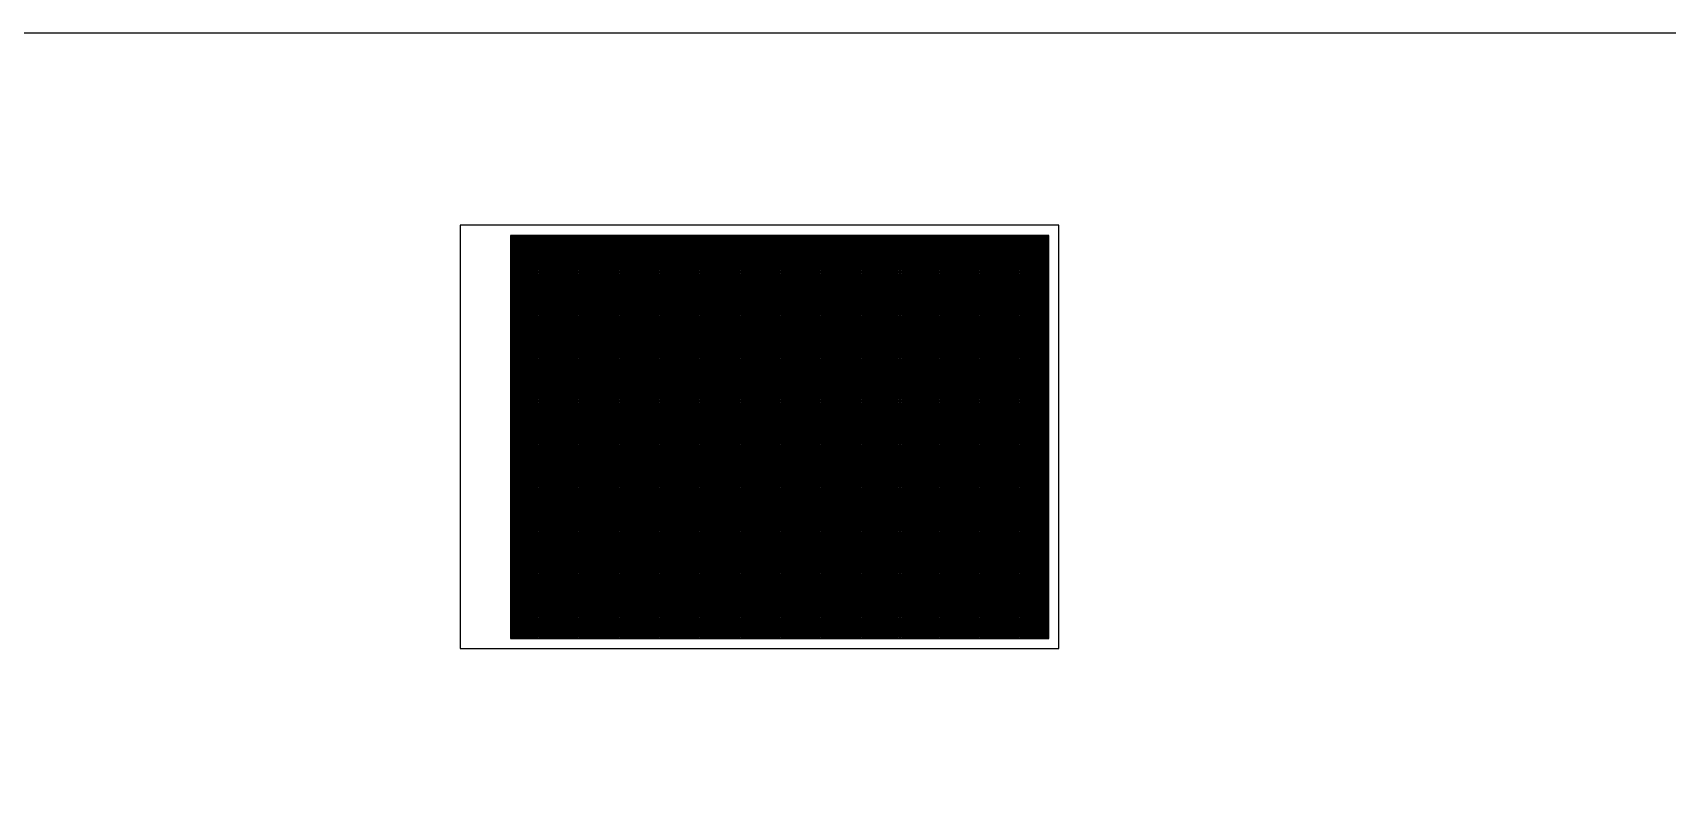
# Model space of a CAD drawing. Header units: millimetres. Extents: x 38046 to 69892, y 8139 to 15731.
# Drawn here: x 41278 to 42088, y 13025 to 13397 of the extents above; entities that cross this region are included whole.
import ezdxf

# ---------------------------------------------------------------- set-up
doc = ezdxf.new("R2010")
doc.units = ezdxf.units.MM
doc.header["$LTSCALE"] = 1000
doc.header["$MEASUREMENT"] = 0
doc.layers.get('0').update_dxf_attribs({"color": 3})
doc.layers.add('PUB_TITLE', color=4, linetype='Continuous')
doc.layers.add('图层3', color=253, linetype='Continuous')
doc.layers.add('图层2', color=7, linetype='Continuous', true_color=0xd6d6d6)

msp = doc.modelspace()

# ---------------------------------------------------------------- linework, layer by layer
for points in [[(41522.33, 13296.29), (41514.83, 13296.29)], [(41515.16, 13096.29), (41515.16, 13296.29)], [(41521.83, 13096.29), (41521.83, 13296.29)], [(41528.49, 13096.29), (41528.49, 13296.29)], [(41535.16, 13096.29), (41535.16, 13296.29)], [(41541.83, 13096.29), (41541.83, 13296.29)], [(41548.49, 13096.29), (41548.49, 13296.29)], [(41555.16, 13096.29), (41555.16, 13296.29)], [(41561.83, 13096.29), (41561.83, 13296.29)], [(41568.49, 13096.29), (41568.49, 13296.29)], [(41575.16, 13096.29), (41575.16, 13296.29)], [(41581.83, 13096.29), (41581.83, 13296.29)], [(41588.49, 13096.29), (41588.49, 13296.29)], [(41595.16, 13096.29), (41595.16, 13296.29)], [(41595.16, 13096.29), (41595.16, 13296.29)], [(41601.83, 13096.29), (41601.83, 13296.29)], [(41608.49, 13096.29), (41608.49, 13296.29)], [(41615.16, 13096.29), (41615.16, 13296.29)], [(41621.83, 13096.29), (41621.83, 13296.29)], [(41628.49, 13096.29), (41628.49, 13296.29)], [(41635.16, 13096.29), (41635.16, 13296.29)], [(41641.83, 13096.29), (41641.83, 13296.29)], [(41648.49, 13096.29), (41648.49, 13296.29)], [(41655.16, 13096.29), (41655.16, 13296.29)], [(41661.83, 13096.29), (41661.83, 13296.29)], [(41668.49, 13096.29), (41668.49, 13296.29)], [(41675.16, 13096.29), (41675.16, 13296.29)], [(41681.83, 13096.29), (41681.83, 13296.29)], [(41688.49, 13096.29), (41688.49, 13296.29)], [(41695.16, 13096.29), (41695.16, 13296.29)], [(41701.83, 13096.29), (41701.83, 13296.29)], [(41708.49, 13096.29), (41708.49, 13296.29)], [(41715.16, 13096.29), (41715.16, 13296.29)], [(41721.83, 13096.29), (41721.83, 13296.29)], [(41728.49, 13096.29), (41728.49, 13296.29)], [(41735.16, 13096.29), (41735.16, 13296.29)], [(41741.83, 13096.29), (41741.83, 13296.29)], [(41748.49, 13096.29), (41748.49, 13296.29)], [(41755.16, 13096.29), (41755.16, 13296.29)], [(41761.83, 13096.29), (41761.83, 13296.29)], [(41768.49, 13096.29), (41768.49, 13296.29)], [(41775.16, 13096.29), (41775.16, 13296.29)], [(41781.83, 13133.68), (41781.83, 13296.29)], [(41781.83, 13289.63), (41514.83, 13289.63)], [(41781.83, 13282.96), (41514.83, 13282.96)], [(41781.83, 13276.29), (41514.83, 13276.29)], [(41781.83, 13269.63), (41514.83, 13269.63)], [(41781.83, 13262.96), (41514.83, 13262.96)], [(41781.83, 13256.29), (41514.83, 13256.29)], [(41781.83, 13249.63), (41514.83, 13249.63)], [(41781.83, 13242.96), (41514.83, 13242.96)], [(41781.83, 13236.29), (41514.83, 13236.29)], [(41781.83, 13229.63), (41514.83, 13229.63)], [(41781.83, 13222.96), (41514.83, 13222.96)], [(41781.83, 13216.29), (41514.83, 13216.29)], [(41781.83, 13209.63), (41514.83, 13209.63)], [(41781.83, 13202.96), (41514.83, 13202.96)], [(41781.83, 13196.29), (41514.83, 13196.29)], [(41781.83, 13189.63), (41514.83, 13189.63)], [(41781.83, 13182.96), (41514.83, 13182.96)], [(41781.83, 13176.29), (41514.83, 13176.29)], [(41781.83, 13169.63), (41514.83, 13169.63)], [(41781.83, 13162.96), (41514.83, 13162.96)], [(41781.83, 13156.29), (41514.83, 13156.29)], [(41781.83, 13149.63), (41514.83, 13149.63)], [(41781.83, 13142.96), (41514.83, 13142.96)], [(41781.83, 13136.29), (41514.83, 13136.29)], [(41781.83, 13129.63), (41514.83, 13129.63)], [(41781.83, 13122.96), (41514.83, 13122.96)], [(41781.83, 13116.29), (41514.83, 13116.29)], [(41781.83, 13109.63), (41514.83, 13109.63)], [(41781.83, 13102.96), (41514.83, 13102.96)]]:
    msp.add_lwpolyline(points)
at = {"layer": 'PUB_TITLE'}
for points in [[(41489.83, 13091.29), (41786.83, 13091.29), (41786.83, 13301.29), (41489.83, 13301.29)], [(41514.83, 13096.29), (41781.83, 13096.29), (41781.83, 13296.29), (41514.83, 13296.29)]]:
    msp.add_lwpolyline(points, close=True, dxfattribs=at)
at = {"layer": '图层2'}
for points in [[(41781.83, 13296.29), (41514.83, 13296.29)], [(41781.83, 13295.63), (41514.83, 13295.63)], [(41781.83, 13294.96), (41514.83, 13294.96)], [(41781.83, 13294.29), (41514.83, 13294.29)], [(41781.83, 13293.63), (41514.83, 13293.63)], [(41781.83, 13292.96), (41514.83, 13292.96)], [(41515.16, 13096.29), (41515.16, 13296.29)], [(41515.83, 13096.29), (41515.83, 13296.29)], [(41515.83, 13096.29), (41515.83, 13296.29)], [(41516.49, 13096.29), (41516.49, 13296.29)], [(41516.49, 13096.29), (41516.49, 13296.29)], [(41517.16, 13096.29), (41517.16, 13296.29)], [(41517.16, 13096.29), (41517.16, 13296.29)], [(41517.83, 13096.29), (41517.83, 13296.29)], [(41517.83, 13096.29), (41517.83, 13296.29)], [(41518.49, 13096.29), (41518.49, 13296.29)], [(41519.16, 13096.29), (41519.16, 13296.29)], [(41519.16, 13096.29), (41519.16, 13296.29)], [(41519.83, 13096.29), (41519.83, 13296.29)], [(41519.83, 13096.29), (41519.83, 13296.29)], [(41520.49, 13096.29), (41520.49, 13296.29)], [(41520.49, 13096.29), (41520.49, 13296.29)], [(41521.16, 13096.29), (41521.16, 13296.29)], [(41521.16, 13096.29), (41521.16, 13296.29)], [(41521.83, 13096.29), (41521.83, 13296.29)], [(41522.49, 13096.29), (41522.49, 13296.29)], [(41522.49, 13096.29), (41522.49, 13296.29)], [(41523.16, 13096.29), (41523.16, 13296.29)], [(41523.16, 13096.29), (41523.16, 13296.29)], [(41523.83, 13096.29), (41523.83, 13296.29)], [(41523.83, 13096.29), (41523.83, 13296.29)], [(41524.49, 13096.29), (41524.49, 13296.29)], [(41524.49, 13096.29), (41524.49, 13296.29)], [(41525.16, 13096.29), (41525.16, 13296.29)], [(41525.83, 13096.29), (41525.83, 13296.29)], [(41525.83, 13096.29), (41525.83, 13296.29)], [(41526.49, 13096.29), (41526.49, 13296.29)], [(41526.49, 13096.29), (41526.49, 13296.29)], [(41527.16, 13096.29), (41527.16, 13296.29)], [(41527.16, 13096.29), (41527.16, 13296.29)], [(41527.83, 13096.29), (41527.83, 13296.29)], [(41527.83, 13096.29), (41527.83, 13296.29)], [(41528.49, 13096.29), (41528.49, 13296.29)], [(41529.16, 13096.29), (41529.16, 13296.29)], [(41529.16, 13096.29), (41529.16, 13296.29)], [(41529.83, 13096.29), (41529.83, 13296.29)], [(41529.83, 13096.29), (41529.83, 13296.29)], [(41530.49, 13096.29), (41530.49, 13296.29)], [(41530.49, 13096.29), (41530.49, 13296.29)], [(41531.16, 13096.29), (41531.16, 13296.29)], [(41531.16, 13096.29), (41531.16, 13296.29)], [(41531.83, 13096.29), (41531.83, 13296.29)], [(41532.49, 13096.29), (41532.49, 13296.29)], [(41532.49, 13096.29), (41532.49, 13296.29)], [(41533.16, 13096.29), (41533.16, 13296.29)], [(41533.16, 13096.29), (41533.16, 13296.29)], [(41533.83, 13096.29), (41533.83, 13296.29)], [(41533.83, 13096.29), (41533.83, 13296.29)], [(41534.49, 13096.29), (41534.49, 13296.29)], [(41534.49, 13096.29), (41534.49, 13296.29)], [(41535.16, 13096.29), (41535.16, 13296.29)], [(41535.83, 13096.29), (41535.83, 13296.29)], [(41535.83, 13096.29), (41535.83, 13296.29)], [(41536.49, 13096.29), (41536.49, 13296.29)], [(41536.49, 13096.29), (41536.49, 13296.29)], [(41537.16, 13096.29), (41537.16, 13296.29)], [(41537.16, 13096.29), (41537.16, 13296.29)], [(41537.83, 13096.29), (41537.83, 13296.29)], [(41537.83, 13096.29), (41537.83, 13296.29)], [(41538.49, 13096.29), (41538.49, 13296.29)], [(41539.16, 13096.29), (41539.16, 13296.29)], [(41539.83, 13096.29), (41539.83, 13296.29)], [(41540.49, 13096.29), (41540.49, 13296.29)], [(41541.16, 13096.29), (41541.16, 13296.29)], [(41542.49, 13096.29), (41542.49, 13296.29)], [(41543.16, 13096.29), (41543.16, 13296.29)], [(41543.83, 13096.29), (41543.83, 13296.29)], [(41544.49, 13096.29), (41544.49, 13296.29)], [(41545.16, 13096.29), (41545.16, 13296.29)], [(41545.83, 13096.29), (41545.83, 13296.29)], [(41546.49, 13096.29), (41546.49, 13296.29)], [(41547.16, 13096.29), (41547.16, 13296.29)], [(41547.83, 13096.29), (41547.83, 13296.29)], [(41549.16, 13096.29), (41549.16, 13296.29)], [(41549.83, 13096.29), (41549.83, 13296.29)], [(41550.49, 13096.29), (41550.49, 13296.29)], [(41551.16, 13096.29), (41551.16, 13296.29)], [(41551.83, 13096.29), (41551.83, 13296.29)], [(41552.49, 13096.29), (41552.49, 13296.29)], [(41553.16, 13096.29), (41553.16, 13296.29)], [(41553.83, 13096.29), (41553.83, 13296.29)], [(41554.49, 13096.29), (41554.49, 13296.29)], [(41555.83, 13096.29), (41555.83, 13296.29)], [(41556.49, 13096.29), (41556.49, 13296.29)], [(41557.16, 13096.29), (41557.16, 13296.29)], [(41557.83, 13096.29), (41557.83, 13296.29)], [(41558.49, 13096.29), (41558.49, 13296.29)], [(41559.16, 13096.29), (41559.16, 13296.29)], [(41559.83, 13096.29), (41559.83, 13296.29)], [(41560.49, 13096.29), (41560.49, 13296.29)], [(41561.16, 13096.29), (41561.16, 13296.29)], [(41562.49, 13096.29), (41562.49, 13296.29)], [(41563.16, 13096.29), (41563.16, 13296.29)], [(41563.83, 13096.29), (41563.83, 13296.29)], [(41564.49, 13096.29), (41564.49, 13296.29)], [(41565.16, 13096.29), (41565.16, 13296.29)], [(41565.83, 13096.29), (41565.83, 13296.29)], [(41566.49, 13096.29), (41566.49, 13296.29)], [(41567.16, 13096.29), (41567.16, 13296.29)], [(41567.83, 13096.29), (41567.83, 13296.29)], [(41569.16, 13096.29), (41569.16, 13296.29)], [(41569.83, 13096.29), (41569.83, 13296.29)], [(41570.49, 13096.29), (41570.49, 13296.29)], [(41571.16, 13096.29), (41571.16, 13296.29)], [(41571.83, 13096.29), (41571.83, 13296.29)], [(41572.49, 13096.29), (41572.49, 13296.29)], [(41573.16, 13096.29), (41573.16, 13296.29)], [(41573.83, 13096.29), (41573.83, 13296.29)], [(41574.49, 13096.29), (41574.49, 13296.29)], [(41575.83, 13096.29), (41575.83, 13296.29)], [(41576.49, 13096.29), (41576.49, 13296.29)], [(41577.16, 13096.29), (41577.16, 13296.29)], [(41577.83, 13096.29), (41577.83, 13296.29)], [(41578.49, 13096.29), (41578.49, 13296.29)], [(41579.16, 13096.29), (41579.16, 13296.29)], [(41579.83, 13096.29), (41579.83, 13296.29)], [(41580.49, 13096.29), (41580.49, 13296.29)], [(41581.16, 13096.29), (41581.16, 13296.29)], [(41582.49, 13096.29), (41582.49, 13296.29)], [(41583.16, 13096.29), (41583.16, 13296.29)], [(41583.83, 13096.29), (41583.83, 13296.29)], [(41584.49, 13096.29), (41584.49, 13296.29)], [(41585.16, 13096.29), (41585.16, 13296.29)], [(41585.83, 13096.29), (41585.83, 13296.29)], [(41586.49, 13096.29), (41586.49, 13296.29)], [(41587.16, 13096.29), (41587.16, 13296.29)], [(41587.83, 13096.29), (41587.83, 13296.29)], [(41589.16, 13096.29), (41589.16, 13296.29)], [(41589.83, 13096.29), (41589.83, 13296.29)], [(41590.49, 13096.29), (41590.49, 13296.29)], [(41591.16, 13096.29), (41591.16, 13296.29)], [(41591.83, 13096.29), (41591.83, 13296.29)], [(41592.49, 13096.29), (41592.49, 13296.29)], [(41593.16, 13096.29), (41593.16, 13296.29)], [(41593.83, 13096.29), (41593.83, 13296.29)], [(41594.49, 13096.29), (41594.49, 13296.29)], [(41595.83, 13096.29), (41595.83, 13296.29)], [(41596.49, 13096.29), (41596.49, 13296.29)], [(41597.16, 13096.29), (41597.16, 13296.29)], [(41597.83, 13096.29), (41597.83, 13296.29)], [(41598.49, 13096.29), (41598.49, 13296.29)], [(41599.16, 13096.29), (41599.16, 13296.29)], [(41599.83, 13096.29), (41599.83, 13296.29)], [(41600.49, 13096.29), (41600.49, 13296.29)], [(41601.16, 13096.29), (41601.16, 13296.29)], [(41602.49, 13096.29), (41602.49, 13296.29)], [(41603.16, 13096.29), (41603.16, 13296.29)], [(41603.83, 13096.29), (41603.83, 13296.29)], [(41604.49, 13096.29), (41604.49, 13296.29)], [(41605.16, 13096.29), (41605.16, 13296.29)], [(41605.83, 13096.29), (41605.83, 13296.29)], [(41606.49, 13096.29), (41606.49, 13296.29)], [(41607.16, 13096.29), (41607.16, 13296.29)], [(41607.83, 13096.29), (41607.83, 13296.29)], [(41609.16, 13096.29), (41609.16, 13296.29)], [(41609.83, 13096.29), (41609.83, 13296.29)], [(41610.49, 13096.29), (41610.49, 13296.29)], [(41611.16, 13096.29), (41611.16, 13296.29)], [(41611.83, 13096.29), (41611.83, 13296.29)], [(41612.49, 13096.29), (41612.49, 13296.29)], [(41613.16, 13096.29), (41613.16, 13296.29)], [(41613.83, 13096.29), (41613.83, 13296.29)], [(41614.49, 13096.29), (41614.49, 13296.29)], [(41615.83, 13096.29), (41615.83, 13296.29)], [(41616.49, 13096.29), (41616.49, 13296.29)], [(41617.16, 13096.29), (41617.16, 13296.29)], [(41617.83, 13096.29), (41617.83, 13296.29)], [(41618.49, 13096.29), (41618.49, 13296.29)], [(41619.16, 13096.29), (41619.16, 13296.29)], [(41619.83, 13096.29), (41619.83, 13296.29)], [(41620.49, 13096.29), (41620.49, 13296.29)], [(41621.16, 13096.29), (41621.16, 13296.29)], [(41622.49, 13096.29), (41622.49, 13296.29)], [(41623.16, 13096.29), (41623.16, 13296.29)], [(41623.83, 13096.29), (41623.83, 13296.29)], [(41624.49, 13096.29), (41624.49, 13296.29)], [(41625.16, 13096.29), (41625.16, 13296.29)], [(41625.83, 13096.29), (41625.83, 13296.29)], [(41626.49, 13096.29), (41626.49, 13296.29)], [(41627.16, 13096.29), (41627.16, 13296.29)], [(41627.83, 13096.29), (41627.83, 13296.29)], [(41629.16, 13096.29), (41629.16, 13296.29)], [(41629.83, 13096.29), (41629.83, 13296.29)], [(41630.49, 13096.29), (41630.49, 13296.29)], [(41631.16, 13096.29), (41631.16, 13296.29)], [(41631.83, 13096.29), (41631.83, 13296.29)], [(41632.49, 13096.29), (41632.49, 13296.29)], [(41633.16, 13096.29), (41633.16, 13296.29)], [(41633.83, 13096.29), (41633.83, 13296.29)], [(41634.49, 13096.29), (41634.49, 13296.29)], [(41635.83, 13096.29), (41635.83, 13296.29)], [(41636.49, 13096.29), (41636.49, 13296.29)], [(41637.16, 13096.29), (41637.16, 13296.29)], [(41637.83, 13096.29), (41637.83, 13296.29)], [(41638.49, 13096.29), (41638.49, 13296.29)], [(41639.16, 13096.29), (41639.16, 13296.29)], [(41639.83, 13096.29), (41639.83, 13296.29)], [(41640.49, 13096.29), (41640.49, 13296.29)], [(41641.16, 13096.29), (41641.16, 13296.29)], [(41642.49, 13096.29), (41642.49, 13296.29)], [(41643.16, 13096.29), (41643.16, 13296.29)], [(41643.83, 13096.29), (41643.83, 13296.29)], [(41644.49, 13096.29), (41644.49, 13296.29)], [(41645.16, 13096.29), (41645.16, 13296.29)], [(41645.83, 13096.29), (41645.83, 13296.29)], [(41646.49, 13096.29), (41646.49, 13296.29)], [(41647.16, 13096.29), (41647.16, 13296.29)], [(41647.83, 13096.29), (41647.83, 13296.29)], [(41649.16, 13096.29), (41649.16, 13296.29)], [(41649.83, 13096.29), (41649.83, 13296.29)], [(41650.49, 13096.29), (41650.49, 13296.29)], [(41651.16, 13096.29), (41651.16, 13296.29)], [(41651.83, 13096.29), (41651.83, 13296.29)], [(41652.49, 13096.29), (41652.49, 13296.29)], [(41653.16, 13096.29), (41653.16, 13296.29)], [(41653.83, 13096.29), (41653.83, 13296.29)], [(41654.49, 13096.29), (41654.49, 13296.29)], [(41655.83, 13096.29), (41655.83, 13296.29)], [(41656.49, 13096.29), (41656.49, 13296.29)], [(41657.16, 13096.29), (41657.16, 13296.29)], [(41657.83, 13096.29), (41657.83, 13296.29)], [(41658.49, 13096.29), (41658.49, 13296.29)], [(41659.16, 13096.29), (41659.16, 13296.29)], [(41659.83, 13096.29), (41659.83, 13296.29)], [(41660.49, 13096.29), (41660.49, 13296.29)], [(41661.16, 13096.29), (41661.16, 13296.29)], [(41662.49, 13096.29), (41662.49, 13296.29)], [(41663.16, 13096.29), (41663.16, 13296.29)], [(41663.83, 13096.29), (41663.83, 13296.29)], [(41664.49, 13096.29), (41664.49, 13296.29)], [(41665.16, 13096.29), (41665.16, 13296.29)], [(41665.83, 13096.29), (41665.83, 13296.29)], [(41666.49, 13096.29), (41666.49, 13296.29)], [(41667.16, 13096.29), (41667.16, 13296.29)], [(41667.83, 13096.29), (41667.83, 13296.29)], [(41669.16, 13096.29), (41669.16, 13296.29)], [(41669.83, 13096.29), (41669.83, 13296.29)], [(41670.49, 13096.29), (41670.49, 13296.29)], [(41671.16, 13096.29), (41671.16, 13296.29)], [(41671.83, 13096.29), (41671.83, 13296.29)], [(41672.49, 13096.29), (41672.49, 13296.29)], [(41673.16, 13096.29), (41673.16, 13296.29)], [(41673.83, 13096.29), (41673.83, 13296.29)], [(41674.49, 13096.29), (41674.49, 13296.29)], [(41675.83, 13096.29), (41675.83, 13296.29)], [(41676.49, 13096.29), (41676.49, 13296.29)], [(41677.16, 13096.29), (41677.16, 13296.29)], [(41677.83, 13096.29), (41677.83, 13296.29)], [(41678.49, 13096.29), (41678.49, 13296.29)], [(41679.16, 13096.29), (41679.16, 13296.29)], [(41679.83, 13096.29), (41679.83, 13296.29)], [(41680.49, 13096.29), (41680.49, 13296.29)], [(41681.16, 13096.29), (41681.16, 13296.29)], [(41682.49, 13096.29), (41682.49, 13296.29)], [(41683.16, 13096.29), (41683.16, 13296.29)], [(41683.83, 13096.29), (41683.83, 13296.29)], [(41684.49, 13096.29), (41684.49, 13296.29)], [(41685.16, 13096.29), (41685.16, 13296.29)], [(41685.83, 13096.29), (41685.83, 13296.29)], [(41686.49, 13096.29), (41686.49, 13296.29)], [(41687.16, 13096.29), (41687.16, 13296.29)], [(41687.83, 13096.29), (41687.83, 13296.29)], [(41689.16, 13096.29), (41689.16, 13296.29)], [(41689.83, 13096.29), (41689.83, 13296.29)], [(41690.49, 13096.29), (41690.49, 13296.29)], [(41691.16, 13096.29), (41691.16, 13296.29)], [(41691.83, 13096.29), (41691.83, 13296.29)], [(41692.49, 13096.29), (41692.49, 13296.29)], [(41693.16, 13096.29), (41693.16, 13296.29)], [(41693.83, 13096.29), (41693.83, 13296.29)], [(41694.49, 13096.29), (41694.49, 13296.29)], [(41695.83, 13096.29), (41695.83, 13296.29)], [(41696.49, 13096.29), (41696.49, 13296.29)], [(41697.16, 13096.29), (41697.16, 13296.29)], [(41697.83, 13096.29), (41697.83, 13296.29)], [(41698.49, 13096.29), (41698.49, 13296.29)], [(41699.16, 13096.29), (41699.16, 13296.29)], [(41699.83, 13096.29), (41699.83, 13296.29)], [(41700.49, 13096.29), (41700.49, 13296.29)], [(41701.16, 13096.29), (41701.16, 13296.29)], [(41702.49, 13096.29), (41702.49, 13296.29)], [(41703.16, 13096.29), (41703.16, 13296.29)], [(41703.83, 13096.29), (41703.83, 13296.29)], [(41704.49, 13096.29), (41704.49, 13296.29)], [(41705.16, 13096.29), (41705.16, 13296.29)], [(41705.83, 13096.29), (41705.83, 13296.29)], [(41706.49, 13096.29), (41706.49, 13296.29)], [(41707.16, 13096.29), (41707.16, 13296.29)], [(41707.83, 13096.29), (41707.83, 13296.29)], [(41709.16, 13096.29), (41709.16, 13296.29)], [(41709.83, 13096.29), (41709.83, 13296.29)], [(41710.49, 13096.29), (41710.49, 13296.29)], [(41711.16, 13096.29), (41711.16, 13296.29)], [(41711.83, 13096.29), (41711.83, 13296.29)], [(41712.49, 13096.29), (41712.49, 13296.29)], [(41713.16, 13096.29), (41713.16, 13296.29)], [(41713.83, 13096.29), (41713.83, 13296.29)], [(41714.49, 13096.29), (41714.49, 13296.29)], [(41715.83, 13096.29), (41715.83, 13296.29)], [(41716.49, 13096.29), (41716.49, 13296.29)], [(41717.16, 13096.29), (41717.16, 13296.29)], [(41717.83, 13096.29), (41717.83, 13296.29)], [(41718.49, 13096.29), (41718.49, 13296.29)], [(41719.16, 13096.29), (41719.16, 13296.29)], [(41719.83, 13096.29), (41719.83, 13296.29)], [(41720.49, 13096.29), (41720.49, 13296.29)], [(41721.16, 13096.29), (41721.16, 13296.29)], [(41722.49, 13096.29), (41722.49, 13296.29)], [(41723.16, 13096.29), (41723.16, 13296.29)], [(41723.83, 13096.29), (41723.83, 13296.29)], [(41724.49, 13096.29), (41724.49, 13296.29)], [(41725.16, 13096.29), (41725.16, 13296.29)], [(41725.83, 13096.29), (41725.83, 13296.29)], [(41726.49, 13096.29), (41726.49, 13296.29)], [(41727.16, 13096.29), (41727.16, 13296.29)], [(41727.83, 13096.29), (41727.83, 13296.29)], [(41729.16, 13096.29), (41729.16, 13296.29)], [(41729.83, 13096.29), (41729.83, 13296.29)], [(41730.49, 13096.29), (41730.49, 13296.29)], [(41731.16, 13096.29), (41731.16, 13296.29)], [(41731.83, 13096.29), (41731.83, 13296.29)], [(41732.49, 13096.29), (41732.49, 13296.29)], [(41733.16, 13096.29), (41733.16, 13296.29)], [(41733.83, 13096.29), (41733.83, 13296.29)], [(41734.49, 13096.29), (41734.49, 13296.29)], [(41735.83, 13096.29), (41735.83, 13296.29)], [(41736.49, 13096.29), (41736.49, 13296.29)], [(41737.16, 13096.29), (41737.16, 13296.29)], [(41737.83, 13096.29), (41737.83, 13296.29)], [(41738.49, 13096.29), (41738.49, 13296.29)], [(41739.16, 13096.29), (41739.16, 13296.29)], [(41739.83, 13096.29), (41739.83, 13296.29)], [(41740.49, 13096.29), (41740.49, 13296.29)], [(41741.16, 13096.29), (41741.16, 13296.29)], [(41742.49, 13096.29), (41742.49, 13296.29)], [(41743.16, 13096.29), (41743.16, 13296.29)], [(41743.83, 13096.29), (41743.83, 13296.29)], [(41744.49, 13096.29), (41744.49, 13296.29)], [(41745.16, 13096.29), (41745.16, 13296.29)], [(41745.83, 13096.29), (41745.83, 13296.29)], [(41746.49, 13096.29), (41746.49, 13296.29)], [(41747.16, 13096.29), (41747.16, 13296.29)], [(41747.83, 13096.29), (41747.83, 13296.29)], [(41749.16, 13096.29), (41749.16, 13296.29)], [(41749.83, 13096.29), (41749.83, 13296.29)], [(41750.49, 13096.29), (41750.49, 13296.29)], [(41751.16, 13096.29), (41751.16, 13296.29)], [(41751.83, 13096.29), (41751.83, 13296.29)], [(41752.49, 13096.29), (41752.49, 13296.29)], [(41753.16, 13096.29), (41753.16, 13296.29)], [(41753.83, 13096.29), (41753.83, 13296.29)], [(41754.49, 13096.29), (41754.49, 13296.29)], [(41755.83, 13096.29), (41755.83, 13296.29)], [(41756.49, 13096.29), (41756.49, 13296.29)], [(41757.16, 13096.29), (41757.16, 13296.29)], [(41757.83, 13096.29), (41757.83, 13296.29)], [(41758.49, 13096.29), (41758.49, 13296.29)], [(41759.16, 13096.29), (41759.16, 13296.29)], [(41759.83, 13096.29), (41759.83, 13296.29)], [(41760.49, 13096.29), (41760.49, 13296.29)], [(41761.16, 13096.29), (41761.16, 13296.29)], [(41762.49, 13096.29), (41762.49, 13296.29)], [(41763.16, 13096.29), (41763.16, 13296.29)], [(41763.83, 13096.29), (41763.83, 13296.29)], [(41764.49, 13096.29), (41764.49, 13296.29)], [(41765.16, 13096.29), (41765.16, 13296.29)], [(41765.83, 13096.29), (41765.83, 13296.29)], [(41766.49, 13096.29), (41766.49, 13296.29)], [(41767.16, 13096.29), (41767.16, 13296.29)], [(41767.83, 13096.29), (41767.83, 13296.29)], [(41769.16, 13096.29), (41769.16, 13296.29)], [(41769.83, 13096.29), (41769.83, 13296.29)], [(41770.49, 13096.29), (41770.49, 13296.29)], [(41771.16, 13096.29), (41771.16, 13296.29)], [(41771.83, 13096.29), (41771.83, 13296.29)], [(41772.49, 13096.29), (41772.49, 13296.29)], [(41773.16, 13096.29), (41773.16, 13296.29)], [(41773.83, 13096.29), (41773.83, 13296.29)], [(41774.49, 13096.29), (41774.49, 13296.29)], [(41775.83, 13096.29), (41775.83, 13296.29)], [(41776.49, 13096.29), (41776.49, 13296.29)], [(41777.16, 13096.29), (41777.16, 13296.29)], [(41777.83, 13096.29), (41777.83, 13296.29)], [(41778.49, 13096.29), (41778.49, 13296.29)], [(41779.16, 13096.29), (41779.16, 13296.29)], [(41779.83, 13096.29), (41779.83, 13296.29)], [(41780.49, 13096.29), (41780.49, 13296.29)], [(41781.16, 13096.29), (41781.16, 13296.29)], [(41781.83, 13096.29), (41781.83, 13296.29)], [(41781.83, 13292.29), (41514.83, 13292.29)], [(41781.83, 13291.63), (41514.83, 13291.63)], [(41781.83, 13290.96), (41514.83, 13290.96)], [(41781.83, 13290.29), (41514.83, 13290.29)], [(41781.83, 13288.96), (41514.83, 13288.96)], [(41781.83, 13288.29), (41514.83, 13288.29)], [(41781.83, 13287.63), (41514.83, 13287.63)], [(41781.83, 13286.96), (41514.83, 13286.96)], [(41781.83, 13286.29), (41514.83, 13286.29)], [(41781.83, 13285.63), (41514.83, 13285.63)], [(41781.83, 13284.96), (41514.83, 13284.96)], [(41781.83, 13284.29), (41514.83, 13284.29)], [(41781.83, 13283.63), (41514.83, 13283.63)], [(41781.83, 13282.29), (41514.83, 13282.29)], [(41781.83, 13281.63), (41514.83, 13281.63)], [(41781.83, 13280.96), (41514.83, 13280.96)], [(41781.83, 13280.29), (41514.83, 13280.29)], [(41781.83, 13279.63), (41514.83, 13279.63)], [(41781.83, 13278.96), (41514.83, 13278.96)], [(41781.83, 13278.29), (41514.83, 13278.29)], [(41781.83, 13277.63), (41514.83, 13277.63)], [(41781.83, 13276.96), (41514.83, 13276.96)], [(41781.83, 13275.63), (41514.83, 13275.63)], [(41781.83, 13274.96), (41514.83, 13274.96)], [(41781.83, 13274.29), (41514.83, 13274.29)], [(41781.83, 13273.63), (41514.83, 13273.63)], [(41781.83, 13272.96), (41514.83, 13272.96)], [(41781.83, 13272.29), (41514.83, 13272.29)], [(41781.83, 13271.63), (41514.83, 13271.63)], [(41781.83, 13270.96), (41514.83, 13270.96)], [(41781.83, 13270.29), (41514.83, 13270.29)], [(41781.83, 13268.96), (41514.83, 13268.96)], [(41781.83, 13268.29), (41514.83, 13268.29)], [(41781.83, 13267.63), (41514.83, 13267.63)], [(41781.83, 13266.96), (41514.83, 13266.96)], [(41781.83, 13266.29), (41514.83, 13266.29)], [(41781.83, 13265.63), (41514.83, 13265.63)], [(41781.83, 13264.96), (41514.83, 13264.96)], [(41781.83, 13264.29), (41514.83, 13264.29)], [(41781.83, 13263.63), (41514.83, 13263.63)], [(41781.83, 13262.29), (41514.83, 13262.29)], [(41781.83, 13261.63), (41514.83, 13261.63)], [(41781.83, 13260.96), (41514.83, 13260.96)], [(41781.83, 13260.29), (41514.83, 13260.29)], [(41781.83, 13259.63), (41514.83, 13259.63)], [(41781.83, 13258.96), (41514.83, 13258.96)], [(41781.83, 13258.29), (41514.83, 13258.29)], [(41781.83, 13257.63), (41514.83, 13257.63)], [(41781.83, 13256.96), (41514.83, 13256.96)], [(41781.83, 13255.63), (41514.83, 13255.63)], [(41781.83, 13254.96), (41514.83, 13254.96)], [(41781.83, 13254.29), (41514.83, 13254.29)], [(41781.83, 13253.63), (41514.83, 13253.63)], [(41781.83, 13252.96), (41514.83, 13252.96)], [(41781.83, 13252.29), (41514.83, 13252.29)], [(41781.83, 13251.63), (41514.83, 13251.63)], [(41781.83, 13250.96), (41514.83, 13250.96)], [(41781.83, 13250.29), (41514.83, 13250.29)], [(41781.83, 13248.96), (41514.83, 13248.96)], [(41781.83, 13248.29), (41514.83, 13248.29)], [(41781.83, 13247.63), (41514.83, 13247.63)], [(41781.83, 13246.96), (41514.83, 13246.96)], [(41781.83, 13246.29), (41514.83, 13246.29)], [(41781.83, 13245.63), (41514.83, 13245.63)], [(41781.83, 13244.96), (41514.83, 13244.96)], [(41781.83, 13244.29), (41514.83, 13244.29)], [(41781.83, 13243.63), (41514.83, 13243.63)], [(41781.83, 13242.29), (41514.83, 13242.29)], [(41781.83, 13241.63), (41514.83, 13241.63)], [(41781.83, 13240.96), (41514.83, 13240.96)], [(41781.83, 13240.29), (41514.83, 13240.29)], [(41781.83, 13239.63), (41514.83, 13239.63)], [(41781.83, 13238.96), (41514.83, 13238.96)], [(41781.83, 13238.29), (41514.83, 13238.29)], [(41781.83, 13237.63), (41514.83, 13237.63)], [(41781.83, 13236.96), (41514.83, 13236.96)], [(41781.83, 13235.63), (41514.83, 13235.63)], [(41781.83, 13234.96), (41514.83, 13234.96)], [(41781.83, 13234.29), (41514.83, 13234.29)], [(41781.83, 13233.63), (41514.83, 13233.63)], [(41781.83, 13232.96), (41514.83, 13232.96)], [(41781.83, 13232.29), (41514.83, 13232.29)], [(41781.83, 13231.63), (41514.83, 13231.63)], [(41781.83, 13230.96), (41514.83, 13230.96)], [(41781.83, 13230.29), (41514.83, 13230.29)], [(41781.83, 13228.96), (41514.83, 13228.96)], [(41781.83, 13228.29), (41514.83, 13228.29)], [(41781.83, 13227.63), (41514.83, 13227.63)], [(41781.83, 13226.96), (41514.83, 13226.96)], [(41781.83, 13226.29), (41514.83, 13226.29)], [(41781.83, 13225.63), (41514.83, 13225.63)], [(41781.83, 13224.96), (41514.83, 13224.96)], [(41781.83, 13224.29), (41514.83, 13224.29)], [(41781.83, 13223.63), (41514.83, 13223.63)], [(41781.83, 13222.29), (41514.83, 13222.29)], [(41781.83, 13221.63), (41514.83, 13221.63)], [(41781.83, 13220.96), (41514.83, 13220.96)], [(41781.83, 13220.29), (41514.83, 13220.29)], [(41781.83, 13219.63), (41514.83, 13219.63)], [(41781.83, 13218.96), (41514.83, 13218.96)], [(41781.83, 13218.29), (41514.83, 13218.29)], [(41781.83, 13217.63), (41514.83, 13217.63)], [(41781.83, 13216.96), (41514.83, 13216.96)], [(41781.83, 13215.63), (41514.83, 13215.63)], [(41781.83, 13214.96), (41514.83, 13214.96)], [(41781.83, 13214.29), (41514.83, 13214.29)], [(41781.83, 13213.63), (41514.83, 13213.63)], [(41781.83, 13212.96), (41514.83, 13212.96)], [(41781.83, 13212.29), (41514.83, 13212.29)], [(41781.83, 13211.63), (41514.83, 13211.63)], [(41781.83, 13210.96), (41514.83, 13210.96)], [(41781.83, 13210.29), (41514.83, 13210.29)], [(41781.83, 13208.96), (41514.83, 13208.96)], [(41781.83, 13208.29), (41514.83, 13208.29)], [(41781.83, 13207.63), (41514.83, 13207.63)], [(41781.83, 13206.96), (41514.83, 13206.96)], [(41781.83, 13206.29), (41514.83, 13206.29)], [(41781.83, 13205.63), (41514.83, 13205.63)], [(41781.83, 13204.96), (41514.83, 13204.96)], [(41781.83, 13204.29), (41514.83, 13204.29)], [(41781.83, 13203.63), (41514.83, 13203.63)], [(41781.83, 13202.29), (41514.83, 13202.29)], [(41781.83, 13201.63), (41514.83, 13201.63)], [(41781.83, 13200.96), (41514.83, 13200.96)], [(41781.83, 13200.29), (41514.83, 13200.29)], [(41781.83, 13199.63), (41514.83, 13199.63)], [(41781.83, 13198.96), (41514.83, 13198.96)], [(41781.83, 13198.29), (41514.83, 13198.29)], [(41781.83, 13197.63), (41514.83, 13197.63)], [(41781.83, 13196.96), (41514.83, 13196.96)], [(41781.83, 13195.63), (41514.83, 13195.63)], [(41781.83, 13194.96), (41514.83, 13194.96)], [(41781.83, 13194.29), (41514.83, 13194.29)], [(41781.83, 13193.63), (41514.83, 13193.63)], [(41781.83, 13192.96), (41514.83, 13192.96)], [(41781.83, 13192.29), (41514.83, 13192.29)], [(41781.83, 13191.63), (41514.83, 13191.63)], [(41781.83, 13190.96), (41514.83, 13190.96)], [(41781.83, 13190.29), (41514.83, 13190.29)], [(41781.83, 13188.96), (41514.83, 13188.96)], [(41781.83, 13188.29), (41514.83, 13188.29)], [(41781.83, 13187.63), (41514.83, 13187.63)], [(41781.83, 13186.96), (41514.83, 13186.96)], [(41781.83, 13186.29), (41514.83, 13186.29)], [(41781.83, 13185.63), (41514.83, 13185.63)], [(41781.83, 13184.96), (41514.83, 13184.96)], [(41781.83, 13184.29), (41514.83, 13184.29)], [(41781.83, 13183.63), (41514.83, 13183.63)], [(41781.83, 13182.29), (41514.83, 13182.29)], [(41781.83, 13181.63), (41514.83, 13181.63)], [(41781.83, 13180.96), (41514.83, 13180.96)], [(41781.83, 13180.29), (41514.83, 13180.29)], [(41781.83, 13179.63), (41514.83, 13179.63)], [(41781.83, 13178.96), (41514.83, 13178.96)], [(41781.83, 13178.29), (41514.83, 13178.29)], [(41781.83, 13177.63), (41514.83, 13177.63)], [(41781.83, 13176.96), (41514.83, 13176.96)], [(41781.83, 13175.63), (41514.83, 13175.63)], [(41781.83, 13174.96), (41514.83, 13174.96)], [(41781.83, 13174.29), (41514.83, 13174.29)], [(41781.83, 13173.63), (41514.83, 13173.63)], [(41781.83, 13172.96), (41514.83, 13172.96)], [(41781.83, 13172.29), (41514.83, 13172.29)], [(41781.83, 13171.63), (41514.83, 13171.63)], [(41781.83, 13170.96), (41514.83, 13170.96)], [(41781.83, 13170.29), (41514.83, 13170.29)], [(41781.83, 13168.96), (41514.83, 13168.96)], [(41781.83, 13168.29), (41514.83, 13168.29)], [(41781.83, 13167.63), (41514.83, 13167.63)], [(41781.83, 13166.96), (41514.83, 13166.96)], [(41781.83, 13166.29), (41514.83, 13166.29)], [(41781.83, 13165.63), (41514.83, 13165.63)], [(41781.83, 13164.96), (41514.83, 13164.96)], [(41781.83, 13164.29), (41514.83, 13164.29)], [(41781.83, 13163.63), (41514.83, 13163.63)], [(41781.83, 13162.29), (41514.83, 13162.29)], [(41781.83, 13161.63), (41514.83, 13161.63)], [(41781.83, 13160.96), (41514.83, 13160.96)], [(41781.83, 13160.29), (41514.83, 13160.29)], [(41781.83, 13159.63), (41514.83, 13159.63)], [(41781.83, 13158.96), (41514.83, 13158.96)], [(41781.83, 13158.29), (41514.83, 13158.29)], [(41781.83, 13157.63), (41514.83, 13157.63)], [(41781.83, 13156.96), (41514.83, 13156.96)], [(41781.83, 13155.63), (41514.83, 13155.63)], [(41781.83, 13154.96), (41514.83, 13154.96)], [(41781.83, 13154.29), (41514.83, 13154.29)], [(41781.83, 13153.63), (41514.83, 13153.63)], [(41781.83, 13152.96), (41514.83, 13152.96)], [(41781.83, 13152.29), (41514.83, 13152.29)], [(41781.83, 13151.63), (41514.83, 13151.63)], [(41781.83, 13150.96), (41514.83, 13150.96)], [(41781.83, 13150.29), (41514.83, 13150.29)], [(41781.83, 13148.96), (41514.83, 13148.96)], [(41781.83, 13148.29), (41514.83, 13148.29)], [(41781.83, 13147.63), (41514.83, 13147.63)], [(41781.83, 13146.96), (41514.83, 13146.96)], [(41781.83, 13146.29), (41514.83, 13146.29)], [(41781.83, 13145.63), (41514.83, 13145.63)], [(41781.83, 13144.96), (41514.83, 13144.96)], [(41781.83, 13144.29), (41514.83, 13144.29)], [(41781.83, 13143.63), (41514.83, 13143.63)], [(41781.83, 13142.29), (41514.83, 13142.29)], [(41781.83, 13141.63), (41514.83, 13141.63)], [(41781.83, 13140.96), (41514.83, 13140.96)], [(41781.83, 13140.29), (41514.83, 13140.29)], [(41781.83, 13139.63), (41514.83, 13139.63)], [(41781.83, 13138.96), (41514.83, 13138.96)], [(41781.83, 13138.29), (41514.83, 13138.29)], [(41781.83, 13137.63), (41514.83, 13137.63)], [(41781.83, 13136.96), (41514.83, 13136.96)], [(41781.83, 13135.63), (41514.83, 13135.63)], [(41781.83, 13134.96), (41514.83, 13134.96)], [(41781.83, 13134.29), (41514.83, 13134.29)], [(41781.83, 13133.63), (41514.83, 13133.63)], [(41781.83, 13132.96), (41514.83, 13132.96)], [(41781.83, 13132.29), (41514.83, 13132.29)], [(41781.83, 13131.63), (41514.83, 13131.63)], [(41781.83, 13130.96), (41514.83, 13130.96)], [(41781.83, 13130.29), (41514.83, 13130.29)], [(41781.83, 13128.96), (41514.83, 13128.96)], [(41781.83, 13128.29), (41514.83, 13128.29)], [(41781.83, 13127.63), (41514.83, 13127.63)], [(41781.83, 13126.96), (41514.83, 13126.96)], [(41781.83, 13126.29), (41514.83, 13126.29)], [(41781.83, 13125.63), (41514.83, 13125.63)], [(41781.83, 13124.96), (41514.83, 13124.96)], [(41781.83, 13124.29), (41514.83, 13124.29)], [(41781.83, 13123.63), (41514.83, 13123.63)], [(41781.83, 13122.29), (41514.83, 13122.29)], [(41781.83, 13121.63), (41514.83, 13121.63)], [(41781.83, 13120.96), (41514.83, 13120.96)], [(41781.83, 13120.29), (41514.83, 13120.29)], [(41781.83, 13119.63), (41514.83, 13119.63)], [(41781.83, 13118.96), (41514.83, 13118.96)], [(41781.83, 13118.29), (41514.83, 13118.29)], [(41781.83, 13117.63), (41514.83, 13117.63)], [(41781.83, 13116.96), (41514.83, 13116.96)], [(41781.83, 13115.63), (41514.83, 13115.63)], [(41781.83, 13114.96), (41514.83, 13114.96)], [(41781.83, 13114.29), (41514.83, 13114.29)], [(41781.83, 13113.63), (41514.83, 13113.63)], [(41781.83, 13112.96), (41514.83, 13112.96)], [(41781.83, 13112.29), (41514.83, 13112.29)], [(41781.83, 13111.63), (41514.83, 13111.63)], [(41781.83, 13110.96), (41514.83, 13110.96)], [(41781.83, 13110.29), (41514.83, 13110.29)], [(41781.83, 13108.96), (41514.83, 13108.96)], [(41781.83, 13108.29), (41514.83, 13108.29)], [(41781.83, 13107.63), (41514.83, 13107.63)], [(41781.83, 13106.96), (41514.83, 13106.96)], [(41781.83, 13106.29), (41514.83, 13106.29)], [(41781.83, 13105.63), (41514.83, 13105.63)], [(41781.83, 13104.96), (41514.83, 13104.96)], [(41781.83, 13104.29), (41514.83, 13104.29)], [(41781.83, 13103.63), (41514.83, 13103.63)], [(41781.83, 13102.29), (41514.83, 13102.29)], [(41781.83, 13101.63), (41514.83, 13101.63)], [(41781.83, 13100.96), (41514.83, 13100.96)], [(41781.83, 13100.29), (41514.83, 13100.29)], [(41781.83, 13099.63), (41514.83, 13099.63)], [(41781.83, 13098.96), (41514.83, 13098.96)], [(41781.83, 13098.29), (41514.83, 13098.29)], [(41781.83, 13097.63), (41514.83, 13097.63)], [(41781.83, 13096.96), (41514.83, 13096.96)]]:
    msp.add_lwpolyline(points, dxfattribs=at)
at = {"layer": '图层3', "color": 1}
msp.add_lwpolyline([(38045.89, 13396.86), (46412.98, 13396.86), (46412.98, 12621.35), (38045.89, 12621.35)], close=True, dxfattribs=at)

doc.saveas('drawing.dxf')
